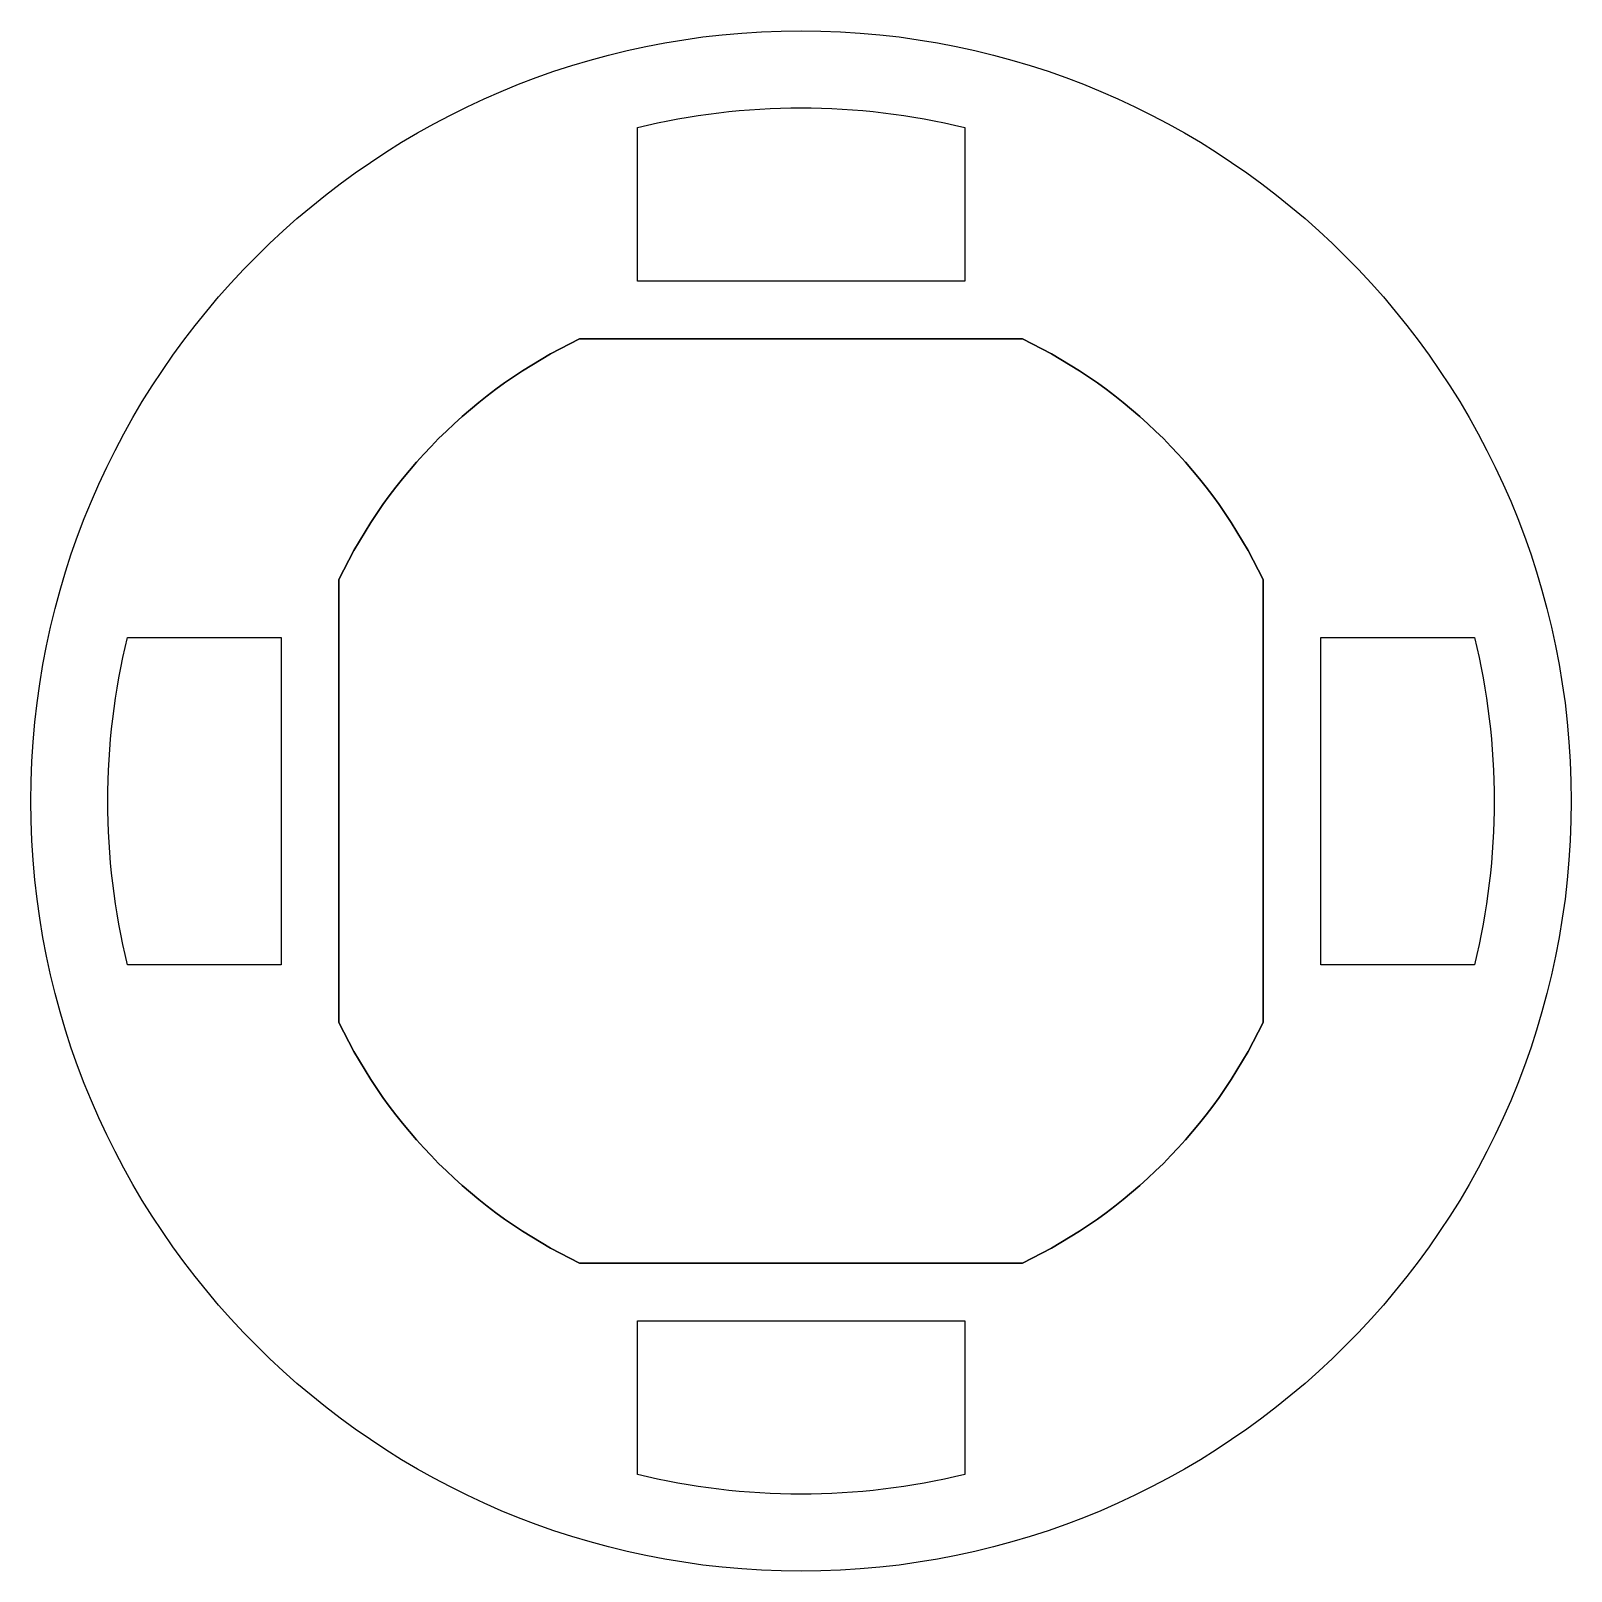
# Model space of a CAD drawing. Header units: millimetres. Extents: x -52.8 to 27.2, y -113.4 to -33.4.
import ezdxf

# ---------------------------------------------------------------- set-up
doc = ezdxf.new("R2010")
doc.units = ezdxf.units.MM
doc.layers.get('0').update_dxf_attribs({"linetype": 'CONTINUOUS'})

msp = doc.modelspace()

# ---------------------------------------------------------------- linework, layer by layer
for points in [[(-21.291, -38.436, -0.119748), (-4.291, -38.436), (-4.291, -46.418), (-21.291, -46.418)], [(-21.291, -38.436, -0.119748), (-4.291, -38.436), (-4.291, -46.418), (-21.291, -46.418)], [(-36.791, -61.918), (-36.791, -84.918, 0.170913), (-24.291, -97.418), (-1.291, -97.418, 0.170913), (11.209, -84.918), (11.209, -61.918, 0.170913), (-1.291, -49.418), (-24.291, -49.418, 0.170913)], [(-36.791, -84.918), (-36.791, -61.918, -0.170913), (-24.291, -49.418), (-1.291, -49.418, -0.170913), (11.209, -61.918), (11.209, -84.918, -0.170913), (-1.291, -97.418), (-24.291, -97.418, -0.170913)], [(-47.773, -81.918, -0.119748), (-47.773, -64.918), (-39.791, -64.918), (-39.791, -81.918)], [(-47.773, -81.918, -0.119748), (-47.773, -64.918), (-39.791, -64.918), (-39.791, -81.918)], [(22.191, -64.918, -0.119748), (22.191, -81.918), (14.209, -81.918), (14.209, -64.918)], [(22.191, -64.918, -0.119748), (22.191, -81.918), (14.209, -81.918), (14.209, -64.918)], [(-4.291, -108.4, -0.119748), (-21.291, -108.4), (-21.291, -100.418), (-4.291, -100.418)], [(-4.291, -108.4, -0.119748), (-21.291, -108.4), (-21.291, -100.418), (-4.291, -100.418)]]:
    msp.add_lwpolyline(points, format="xyb", close=True)
msp.add_circle((-12.791, -73.418), 40)
msp.add_circle((-12.791, -73.418), 40)
msp.add_circle((-12.791, -73.418), 40)
msp.add_circle((-12.791, -73.418), 40)

doc.saveas('drawing.dxf')
